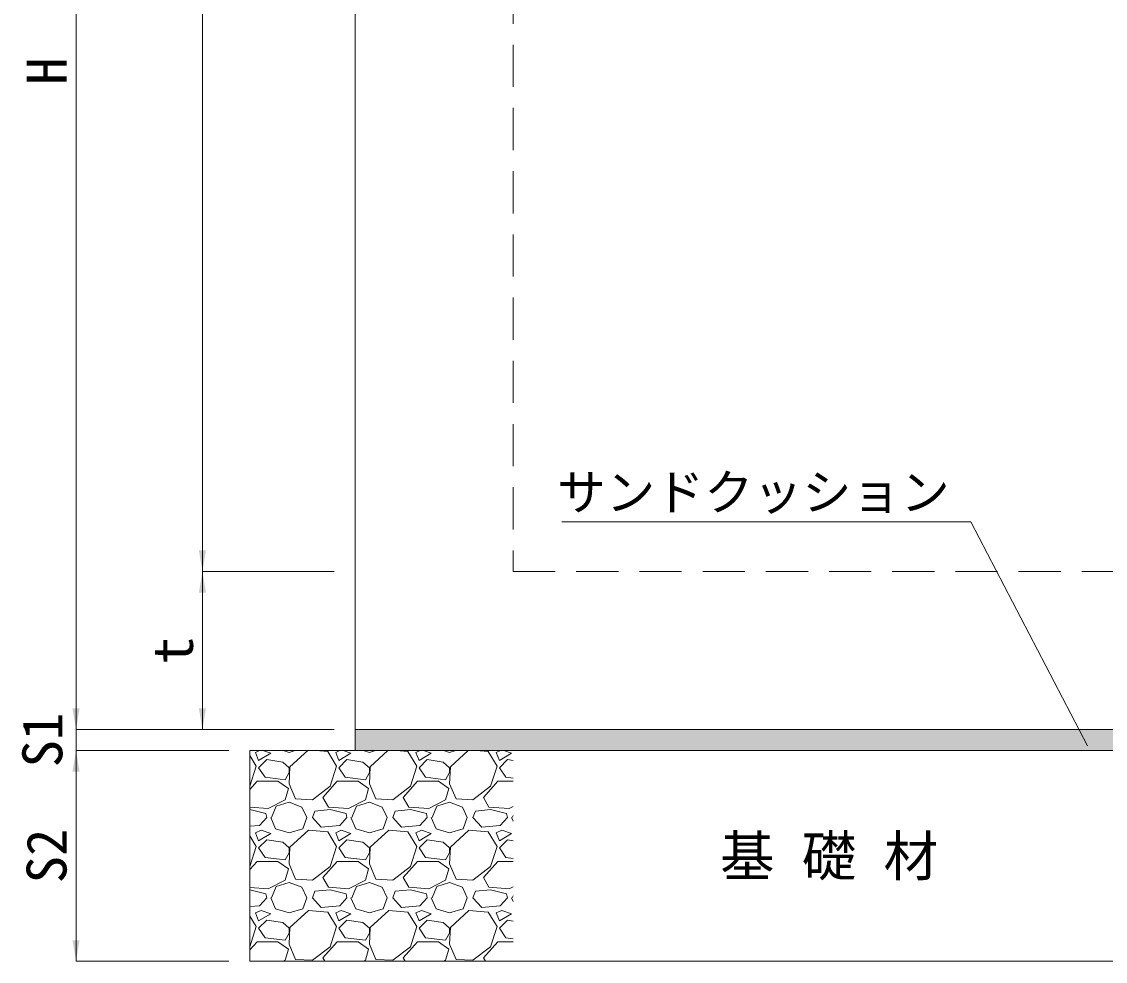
# Model space of a CAD drawing. Units: millimetres at full size; details may follow other scales. Extents: x 77366 to 106166, y -28085 to 6898.
# Drawn here: x 79699 to 80728, y -11059 to -10167 of the extents above; entities that cross this region are included whole.
import ezdxf
from ezdxf.enums import TextEntityAlignment as Align

# ---------------------------------------------------------------- set-up
doc = ezdxf.new("R2010")
doc.units = ezdxf.units.MM
doc.header["$LTSCALE"] = 50
doc.linetypes.add('USER2', pattern=[1.2, 0.8, -0.4])
doc.layers.add('モルタル', color=7, linetype='Continuous')
doc.layers.add('文字', color=7, linetype='Continuous')
for name, color, linetype, lineweight in [('基礎', 7, 'Continuous', 5), ('寸法線', 7, 'Continuous', 13), ('引出線', 4, 'Continuous', 13), ('本体', 2, 'Continuous', 20)]:
    doc.layers.add(name, color=color, linetype=linetype, lineweight=lineweight)
doc.styles.add('ＭＳ ゴシック', font='')
doc.styles.get('ＭＳ ゴシック').set_extended_font_data('MS Gothic')

# ---------------------------------------------------------------- blocks, each defined once
blk = doc.blocks.new('filled_arrow')
at = {"color": 0, "linetype": 'Continuous', "lineweight": -2}
blk.add_solid([(7.5, 1.25), (0, 0), (7.5, -1.25)], dxfattribs=at)

msp = doc.modelspace()

# ---------------------------------------------------------------- hatches: boundary and pattern name
at = {"layer": 'モルタル'}
msp.add_hatch(color=256, dxfattribs=at).paths.add_polyline_path([(80915.8, -10859.22), (80915.8, -10839.22), (80015.8, -10839.22), (80015.8, -10859.22)])

# ---------------------------------------------------------------- linework, layer by layer
at = {"layer": '基礎', "color": 3, "lineweight": 20}
for p, q in [((79915.8, -10859.22), (81015.8, -10859.22)), ((79915.8, -10859.22), (79915.8, -11059.22)), ((79915.8, -11059.22), (81015.8, -11059.22))]:
    msp.add_line(p, q, dxfattribs=at)
at = {"layer": '基礎'}
for p, q in [((79921.91, -10873.88), (79915.8, -10863.88)), ((79925.11, -10859.22), (79921.15, -10860.92)), ((79921.15, -10860.92), (79924.19, -10868.54)), ((79924.19, -10868.54), (79935.62, -10861.69)), ((79935.62, -10861.69), (79928.24, -10859.22)), ((79947.37, -10859.22), (79953.15, -10860.92)), ((79953.15, -10860.92), (79958.93, -10859.22)), ((79970.8, -10859.22), (79953.91, -10874.64)), ((79989.73, -10860.16), (79978.47, -10859.22)), ((79998.11, -10873.88), (79989.73, -10860.16)), ((80001.31, -10859.22), (79997.35, -10860.92)), ((79997.35, -10860.92), (80000.39, -10868.54)), ((80000.39, -10868.54), (80011.82, -10861.69)), ((80011.82, -10861.69), (80004.44, -10859.22)), ((80023.57, -10859.22), (80029.35, -10860.92)), ((80029.35, -10860.92), (80035.13, -10859.22)), ((80047, -10859.22), (80030.11, -10874.64)), ((80065.93, -10860.16), (80054.67, -10859.22)), ((80074.31, -10873.88), (80065.93, -10860.16)), ((80077.51, -10859.22), (80073.55, -10860.92)), ((80073.55, -10860.92), (80076.59, -10868.54)), ((80076.59, -10868.54), (80088.02, -10861.69)), ((80088.02, -10861.69), (80080.64, -10859.22)), ((80099.77, -10859.22), (80105.55, -10860.92)), ((80105.55, -10860.92), (80111.33, -10859.22)), ((80123.2, -10859.22), (80106.31, -10874.64)), ((80142.13, -10860.16), (80130.87, -10859.22)), ((80150.51, -10873.88), (80142.13, -10860.16)), ((80153.71, -10859.22), (80149.75, -10860.92)), ((80149.75, -10860.92), (80152.79, -10868.54)), ((80152.79, -10868.54), (80164.22, -10861.69)), ((80164.22, -10861.69), (80156.84, -10859.22)), ((79915.81, -10892.93), (79921.91, -10873.88)), ((79931.81, -10867.78), (79924.19, -10875.4)), ((79924.19, -10875.4), (79930.29, -10884.55)), ((79947.05, -10870.07), (79931.81, -10867.78)), ((79953.15, -10875.4), (79947.05, -10870.07)), ((79953.91, -10874.64), (79953.15, -10890.64)), ((79953.15, -10879.97), (79953.15, -10875.4)), ((79992.01, -10892.93), (79998.11, -10873.88)), ((80008.01, -10867.78), (80000.39, -10875.4)), ((80000.39, -10875.4), (80006.49, -10884.55)), ((80023.25, -10870.07), (80008.01, -10867.78)), ((80029.35, -10875.4), (80023.25, -10870.07)), ((80030.11, -10874.64), (80029.35, -10890.64)), ((80029.35, -10879.97), (80029.35, -10875.4)), ((80068.21, -10892.93), (80074.31, -10873.88)), ((80084.21, -10867.78), (80076.59, -10875.4)), ((80076.59, -10875.4), (80082.69, -10884.55)), ((80099.45, -10870.07), (80084.21, -10867.78)), ((80105.55, -10875.4), (80099.45, -10870.07)), ((80106.31, -10874.64), (80105.55, -10890.64)), ((80105.55, -10879.97), (80105.55, -10875.4)), ((80144.41, -10892.93), (80150.51, -10873.88)), ((80160.41, -10867.78), (80152.79, -10875.4)), ((80152.79, -10875.4), (80158.89, -10884.55)), ((80165.8, -10868.59), (80160.41, -10867.78)), ((79930.29, -10884.55), (79949.34, -10886.83)), ((79949.34, -10886.83), (79953.15, -10879.97)), ((80006.49, -10884.55), (80025.54, -10886.83)), ((80025.54, -10886.83), (80029.35, -10879.97)), ((80082.69, -10884.55), (80101.74, -10886.83)), ((80101.74, -10886.83), (80105.55, -10879.97)), ((80158.89, -10884.55), (80165.8, -10885.37)), ((79915.8, -10895.99), (79922.67, -10888.36)), ((79915.8, -10892.94), (79915.81, -10892.93)), ((79922.67, -10888.36), (79942.48, -10888.36)), ((79942.48, -10888.36), (79952.39, -10895.21)), ((79952.39, -10895.21), (79949.34, -10905.88)), ((79953.15, -10890.64), (79959.25, -10905.12)), ((79975.25, -10905.88), (79992.01, -10892.93)), ((79985.15, -10903.6), (79998.87, -10888.36)), ((79998.87, -10888.36), (80018.68, -10888.36)), ((80018.68, -10888.36), (80028.59, -10895.21)), ((80028.59, -10895.21), (80025.54, -10905.88)), ((80029.35, -10890.64), (80035.45, -10905.12)), ((80051.45, -10905.88), (80068.21, -10892.93)), ((80061.35, -10903.6), (80075.07, -10888.36)), ((80075.07, -10888.36), (80094.88, -10888.36)), ((80094.88, -10888.36), (80104.79, -10895.21)), ((80104.79, -10895.21), (80101.74, -10905.88)), ((80105.55, -10890.64), (80111.65, -10905.12)), ((80127.65, -10905.88), (80144.41, -10892.93)), ((80137.55, -10903.6), (80151.27, -10888.36)), ((80151.27, -10888.36), (80165.8, -10888.36)), ((79949.34, -10905.88), (79933.34, -10914.26)), ((79959.25, -10905.12), (79975.25, -10905.88)), ((79990.49, -10912.74), (79985.15, -10903.6)), ((80025.54, -10905.88), (80009.54, -10914.26)), ((80035.45, -10905.12), (80051.45, -10905.88)), ((80066.69, -10912.74), (80061.35, -10903.6)), ((80101.74, -10905.88), (80085.74, -10914.26)), ((80111.65, -10905.12), (80127.65, -10905.88)), ((80142.89, -10912.74), (80137.55, -10903.6)), ((79933.34, -10914.26), (79915.8, -10912.86)), ((79915.81, -10915.03), (79915.8, -10915.03)), ((79931.05, -10918.84), (79915.81, -10915.03)), ((79936.39, -10922.65), (79940.96, -10911.98)), ((79940.96, -10911.98), (79953.15, -10908.17)), ((79953.15, -10908.17), (79965.34, -10912.74)), ((79965.34, -10912.74), (79969.91, -10922.65)), ((79975.25, -10922.65), (79977.53, -10916.55)), ((79992.01, -10915.03), (79977.53, -10916.55)), ((80009.54, -10914.26), (79990.49, -10912.74)), ((80007.25, -10918.84), (79992.01, -10915.03)), ((80012.59, -10922.65), (80017.16, -10911.98)), ((80017.16, -10911.98), (80029.35, -10908.17)), ((80029.35, -10908.17), (80041.54, -10912.74)), ((80041.54, -10912.74), (80046.11, -10922.65)), ((80051.45, -10922.65), (80053.73, -10916.55)), ((80068.21, -10915.03), (80053.73, -10916.55)), ((80085.74, -10914.26), (80066.69, -10912.74)), ((80083.45, -10918.84), (80068.21, -10915.03)), ((80088.79, -10922.65), (80093.36, -10911.98)), ((80093.36, -10911.98), (80105.55, -10908.17)), ((80105.55, -10908.17), (80117.74, -10912.74)), ((80117.74, -10912.74), (80122.31, -10922.65)), ((80127.65, -10922.65), (80129.93, -10916.55)), ((80144.41, -10915.03), (80129.93, -10916.55)), ((80161.94, -10914.26), (80142.89, -10912.74)), ((80159.65, -10918.84), (80144.41, -10915.03)), ((80165.8, -10912.24), (80161.94, -10914.26)), ((79931.81, -10922.65), (79924.96, -10930.27)), ((79931.81, -10922.65), (79931.05, -10918.84)), ((79935.62, -10922.65), (79940.2, -10933.31)), ((79966.1, -10933.31), (79969.91, -10922.65)), ((79983.63, -10931.79), (79975.25, -10922.65)), ((80008.01, -10922.65), (80001.16, -10930.27)), ((80008.01, -10922.65), (80007.25, -10918.84)), ((80011.82, -10922.65), (80016.4, -10933.31)), ((80042.3, -10933.31), (80046.11, -10922.65)), ((80059.83, -10931.79), (80051.45, -10922.65)), ((80084.21, -10922.65), (80077.36, -10930.27)), ((80084.21, -10922.65), (80083.45, -10918.84)), ((80088.02, -10922.65), (80092.6, -10933.31)), ((80118.5, -10933.31), (80122.31, -10922.65)), ((80136.03, -10931.79), (80127.65, -10922.65)), ((80160.41, -10922.65), (80153.56, -10930.27)), ((80160.41, -10922.65), (80159.65, -10918.84)), ((80164.22, -10922.65), (80165.8, -10926.32)), ((80164.99, -10922.65), (80165.8, -10920.75)), ((79924.96, -10930.27), (79915.8, -10931.06)), ((79926.48, -10934.84), (79921.15, -10937.12)), ((79921.15, -10937.12), (79924.19, -10944.74)), ((79935.62, -10937.89), (79926.48, -10934.84)), ((79940.2, -10933.31), (79953.15, -10937.12)), ((79953.15, -10937.12), (79966.1, -10933.31)), ((79971.44, -10934.84), (79953.91, -10950.84)), ((79989.73, -10936.36), (79971.44, -10934.84)), ((80001.16, -10930.27), (79983.63, -10931.79)), ((79998.11, -10950.08), (79989.73, -10936.36)), ((80002.68, -10934.84), (79997.35, -10937.12)), ((79997.35, -10937.12), (80000.39, -10944.74)), ((80011.82, -10937.89), (80002.68, -10934.84)), ((80016.4, -10933.31), (80029.35, -10937.12)), ((80029.35, -10937.12), (80042.3, -10933.31)), ((80047.64, -10934.84), (80030.11, -10950.84)), ((80065.93, -10936.36), (80047.64, -10934.84)), ((80077.36, -10930.27), (80059.83, -10931.79)), ((80074.31, -10950.08), (80065.93, -10936.36)), ((80078.88, -10934.84), (80073.55, -10937.12)), ((80073.55, -10937.12), (80076.59, -10944.74)), ((80088.02, -10937.89), (80078.88, -10934.84)), ((80092.6, -10933.31), (80105.55, -10937.12)), ((80105.55, -10937.12), (80118.5, -10933.31)), ((80123.84, -10934.84), (80106.31, -10950.84)), ((80142.13, -10936.36), (80123.84, -10934.84)), ((80153.56, -10930.27), (80136.03, -10931.79)), ((80150.51, -10950.08), (80142.13, -10936.36)), ((80155.08, -10934.84), (80149.75, -10937.12)), ((80149.75, -10937.12), (80152.79, -10944.74)), ((80164.22, -10937.89), (80155.08, -10934.84)), ((79921.91, -10950.08), (79915.8, -10940.08)), ((79924.19, -10944.74), (79935.62, -10937.89)), ((79931.81, -10943.98), (79924.19, -10951.6)), ((79947.05, -10946.27), (79931.81, -10943.98)), ((79953.15, -10951.6), (79947.05, -10946.27)), ((80000.39, -10944.74), (80011.82, -10937.89)), ((80008.01, -10943.98), (80000.39, -10951.6)), ((80023.25, -10946.27), (80008.01, -10943.98)), ((80029.35, -10951.6), (80023.25, -10946.27)), ((80076.59, -10944.74), (80088.02, -10937.89)), ((80084.21, -10943.98), (80076.59, -10951.6)), ((80099.45, -10946.27), (80084.21, -10943.98)), ((80105.55, -10951.6), (80099.45, -10946.27)), ((80152.79, -10944.74), (80164.22, -10937.89)), ((80160.41, -10943.98), (80152.79, -10951.6)), ((80165.8, -10944.79), (80160.41, -10943.98)), ((79915.81, -10969.13), (79921.91, -10950.08)), ((79924.19, -10951.6), (79930.29, -10960.75)), ((79949.34, -10963.03), (79953.15, -10956.17)), ((79953.91, -10950.84), (79953.15, -10966.84)), ((79953.15, -10956.17), (79953.15, -10951.6)), ((79992.01, -10969.13), (79998.11, -10950.08)), ((80000.39, -10951.6), (80006.49, -10960.75)), ((80025.54, -10963.03), (80029.35, -10956.17)), ((80030.11, -10950.84), (80029.35, -10966.84)), ((80029.35, -10956.17), (80029.35, -10951.6)), ((80068.21, -10969.13), (80074.31, -10950.08)), ((80076.59, -10951.6), (80082.69, -10960.75)), ((80101.74, -10963.03), (80105.55, -10956.17)), ((80106.31, -10950.84), (80105.55, -10966.84)), ((80105.55, -10956.17), (80105.55, -10951.6)), ((80144.41, -10969.13), (80150.51, -10950.08)), ((80152.79, -10951.6), (80158.89, -10960.75)), ((79915.8, -10972.19), (79922.67, -10964.56)), ((79922.67, -10964.56), (79942.48, -10964.56)), ((79930.29, -10960.75), (79949.34, -10963.03)), ((79942.48, -10964.56), (79952.39, -10971.41)), ((79953.15, -10966.84), (79959.25, -10981.32)), ((79985.15, -10979.8), (79998.87, -10964.56)), ((79998.87, -10964.56), (80018.68, -10964.56)), ((80006.49, -10960.75), (80025.54, -10963.03)), ((80018.68, -10964.56), (80028.59, -10971.41)), ((80029.35, -10966.84), (80035.45, -10981.32)), ((80061.35, -10979.8), (80075.07, -10964.56)), ((80075.07, -10964.56), (80094.88, -10964.56)), ((80082.69, -10960.75), (80101.74, -10963.03)), ((80094.88, -10964.56), (80104.79, -10971.41)), ((80105.55, -10966.84), (80111.65, -10981.32)), ((80137.55, -10979.8), (80151.27, -10964.56)), ((80151.27, -10964.56), (80165.8, -10964.56)), ((80158.89, -10960.75), (80165.8, -10961.57)), ((79915.8, -10969.14), (79915.81, -10969.13)), ((79952.39, -10971.41), (79949.34, -10982.08)), ((79975.25, -10982.08), (79992.01, -10969.13)), ((80028.59, -10971.41), (80025.54, -10982.08)), ((80051.45, -10982.08), (80068.21, -10969.13)), ((80104.79, -10971.41), (80101.74, -10982.08)), ((80127.65, -10982.08), (80144.41, -10969.13)), ((79949.34, -10982.08), (79933.34, -10990.46)), ((79936.39, -10998.85), (79940.96, -10988.18)), ((79940.96, -10988.18), (79953.15, -10984.37)), ((79953.15, -10984.37), (79965.34, -10988.94)), ((79959.25, -10981.32), (79975.25, -10982.08)), ((79990.49, -10988.94), (79985.15, -10979.8)), ((80025.54, -10982.08), (80009.54, -10990.46)), ((80012.59, -10998.85), (80017.16, -10988.18)), ((80017.16, -10988.18), (80029.35, -10984.37)), ((80029.35, -10984.37), (80041.54, -10988.94)), ((80035.45, -10981.32), (80051.45, -10982.08)), ((80066.69, -10988.94), (80061.35, -10979.8)), ((80101.74, -10982.08), (80085.74, -10990.46)), ((80088.79, -10998.85), (80093.36, -10988.18)), ((80093.36, -10988.18), (80105.55, -10984.37)), ((80105.55, -10984.37), (80117.74, -10988.94)), ((80111.65, -10981.32), (80127.65, -10982.08)), ((80142.89, -10988.94), (80137.55, -10979.8)), ((80165.8, -10988.44), (80161.94, -10990.46)), ((79933.34, -10990.46), (79915.8, -10989.06)), ((79915.81, -10991.23), (79915.8, -10991.23)), ((79931.05, -10995.04), (79915.81, -10991.23)), ((79931.81, -10998.85), (79924.96, -11006.47)), ((79931.81, -10998.85), (79931.05, -10995.04)), ((79935.62, -10998.85), (79940.2, -11009.51)), ((79965.34, -10988.94), (79969.91, -10998.85)), ((79966.1, -11009.51), (79969.91, -10998.85)), ((79975.25, -10998.85), (79977.53, -10992.75)), ((79983.63, -11007.99), (79975.25, -10998.85)), ((79992.01, -10991.23), (79977.53, -10992.75)), ((80009.54, -10990.46), (79990.49, -10988.94)), ((80007.25, -10995.04), (79992.01, -10991.23)), ((80008.01, -10998.85), (80001.16, -11006.47)), ((80008.01, -10998.85), (80007.25, -10995.04)), ((80011.82, -10998.85), (80016.4, -11009.51)), ((80041.54, -10988.94), (80046.11, -10998.85)), ((80042.3, -11009.51), (80046.11, -10998.85)), ((80051.45, -10998.85), (80053.73, -10992.75)), ((80059.83, -11007.99), (80051.45, -10998.85)), ((80068.21, -10991.23), (80053.73, -10992.75)), ((80085.74, -10990.46), (80066.69, -10988.94)), ((80083.45, -10995.04), (80068.21, -10991.23)), ((80084.21, -10998.85), (80077.36, -11006.47)), ((80084.21, -10998.85), (80083.45, -10995.04)), ((80088.02, -10998.85), (80092.6, -11009.51)), ((80117.74, -10988.94), (80122.31, -10998.85)), ((80118.5, -11009.51), (80122.31, -10998.85)), ((80127.65, -10998.85), (80129.93, -10992.75)), ((80136.03, -11007.99), (80127.65, -10998.85)), ((80144.41, -10991.23), (80129.93, -10992.75)), ((80161.94, -10990.46), (80142.89, -10988.94)), ((80159.65, -10995.04), (80144.41, -10991.23)), ((80160.41, -10998.85), (80153.56, -11006.47)), ((80160.41, -10998.85), (80159.65, -10995.04)), ((80164.22, -10998.85), (80165.8, -11002.52)), ((80164.99, -10998.85), (80165.8, -10996.95)), ((79924.96, -11006.47), (79915.8, -11007.26)), ((80001.16, -11006.47), (79983.63, -11007.99)), ((80077.36, -11006.47), (80059.83, -11007.99)), ((80153.56, -11006.47), (80136.03, -11007.99)), ((79921.91, -11026.28), (79915.8, -11016.28)), ((79926.48, -11011.04), (79921.15, -11013.32)), ((79921.15, -11013.32), (79924.19, -11020.94)), ((79924.19, -11020.94), (79935.62, -11014.09)), ((79935.62, -11014.09), (79926.48, -11011.04)), ((79940.2, -11009.51), (79953.15, -11013.32)), ((79953.15, -11013.32), (79966.1, -11009.51)), ((79971.44, -11011.04), (79953.91, -11027.04)), ((79989.73, -11012.56), (79971.44, -11011.04)), ((79998.11, -11026.28), (79989.73, -11012.56)), ((80002.68, -11011.04), (79997.35, -11013.32)), ((79997.35, -11013.32), (80000.39, -11020.94)), ((80000.39, -11020.94), (80011.82, -11014.09)), ((80011.82, -11014.09), (80002.68, -11011.04)), ((80016.4, -11009.51), (80029.35, -11013.32)), ((80029.35, -11013.32), (80042.3, -11009.51)), ((80047.64, -11011.04), (80030.11, -11027.04)), ((80065.93, -11012.56), (80047.64, -11011.04)), ((80074.31, -11026.28), (80065.93, -11012.56)), ((80078.88, -11011.04), (80073.55, -11013.32)), ((80073.55, -11013.32), (80076.59, -11020.94)), ((80076.59, -11020.94), (80088.02, -11014.09)), ((80088.02, -11014.09), (80078.88, -11011.04)), ((80092.6, -11009.51), (80105.55, -11013.32)), ((80105.55, -11013.32), (80118.5, -11009.51)), ((80123.84, -11011.04), (80106.31, -11027.04)), ((80142.13, -11012.56), (80123.84, -11011.04)), ((80150.51, -11026.28), (80142.13, -11012.56)), ((80155.08, -11011.04), (80149.75, -11013.32)), ((80149.75, -11013.32), (80152.79, -11020.94)), ((80152.79, -11020.94), (80164.22, -11014.09)), ((80164.22, -11014.09), (80155.08, -11011.04)), ((79915.81, -11045.33), (79921.91, -11026.28)), ((79931.81, -11020.18), (79924.19, -11027.8)), ((79924.19, -11027.8), (79930.29, -11036.95)), ((79947.05, -11022.47), (79931.81, -11020.18)), ((79953.15, -11027.8), (79947.05, -11022.47)), ((79953.91, -11027.04), (79953.15, -11043.04)), ((79953.15, -11032.37), (79953.15, -11027.8)), ((79992.01, -11045.33), (79998.11, -11026.28)), ((80008.01, -11020.18), (80000.39, -11027.8)), ((80000.39, -11027.8), (80006.49, -11036.95)), ((80023.25, -11022.47), (80008.01, -11020.18)), ((80029.35, -11027.8), (80023.25, -11022.47)), ((80030.11, -11027.04), (80029.35, -11043.04)), ((80029.35, -11032.37), (80029.35, -11027.8)), ((80068.21, -11045.33), (80074.31, -11026.28)), ((80084.21, -11020.18), (80076.59, -11027.8)), ((80076.59, -11027.8), (80082.69, -11036.95)), ((80099.45, -11022.47), (80084.21, -11020.18)), ((80105.55, -11027.8), (80099.45, -11022.47)), ((80106.31, -11027.04), (80105.55, -11043.04)), ((80105.55, -11032.37), (80105.55, -11027.8)), ((80144.41, -11045.33), (80150.51, -11026.28)), ((80160.41, -11020.18), (80152.79, -11027.8)), ((80152.79, -11027.8), (80158.89, -11036.95)), ((80165.8, -11020.99), (80160.41, -11020.18)), ((79930.29, -11036.95), (79949.34, -11039.23)), ((79949.34, -11039.23), (79953.15, -11032.37)), ((80006.49, -11036.95), (80025.54, -11039.23)), ((80025.54, -11039.23), (80029.35, -11032.37)), ((80082.69, -11036.95), (80101.74, -11039.23)), ((80101.74, -11039.23), (80105.55, -11032.37)), ((80158.89, -11036.95), (80165.8, -11037.77)), ((79915.8, -11048.39), (79922.67, -11040.76)), ((79915.8, -11045.34), (79915.81, -11045.33)), ((79922.67, -11040.76), (79942.48, -11040.76)), ((79942.48, -11040.76), (79952.39, -11047.61)), ((79952.39, -11047.61), (79949.34, -11058.28)), ((79953.15, -11043.04), (79959.25, -11057.52)), ((79975.25, -11058.28), (79992.01, -11045.33)), ((79985.15, -11056), (79998.87, -11040.76)), ((79998.87, -11040.76), (80018.68, -11040.76)), ((80018.68, -11040.76), (80028.59, -11047.61)), ((80028.59, -11047.61), (80025.54, -11058.28)), ((80029.35, -11043.04), (80035.45, -11057.52)), ((80051.45, -11058.28), (80068.21, -11045.33)), ((80061.35, -11056), (80075.07, -11040.76)), ((80075.07, -11040.76), (80094.88, -11040.76)), ((80094.88, -11040.76), (80104.79, -11047.61)), ((80104.79, -11047.61), (80101.74, -11058.28)), ((80105.55, -11043.04), (80111.65, -11057.52)), ((80127.65, -11058.28), (80144.41, -11045.33)), ((80137.55, -11056), (80151.27, -11040.76)), ((80151.27, -11040.76), (80165.8, -11040.76)), ((79949.34, -11058.28), (79947.54, -11059.22)), ((79959.25, -11057.52), (79975.25, -11058.28)), ((79987.04, -11059.22), (79985.15, -11056)), ((80025.54, -11058.28), (80023.74, -11059.22)), ((80035.45, -11057.52), (80051.45, -11058.28)), ((80063.24, -11059.22), (80061.35, -11056)), ((80101.74, -11058.28), (80099.94, -11059.22)), ((80111.65, -11057.52), (80127.65, -11058.28)), ((80139.44, -11059.22), (80137.55, -11056))]:
    msp.add_line(p, q, dxfattribs=at)
at = {"layer": '寸法線'}
for p, q in [((79750.8, -10839.22), (79750.8, -9589.22)), ((79870.8, -9589.22), (79870.8, -10689.22)), ((79995.8, -10689.22), (79870.8, -10689.22)), ((79870.8, -10689.22), (79870.8, -10839.22)), ((79995.8, -10689.22), (79870.8, -10689.22)), ((79750.8, -10799.22), (79750.8, -10899.22)), ((79995.8, -10839.22), (79750.8, -10839.22)), ((79995.8, -10839.22), (79750.8, -10839.22)), ((79995.8, -10839.22), (79870.8, -10839.22)), ((79895.8, -10859.22), (79750.8, -10859.22)), ((79750.8, -10859.22), (79750.8, -11059.22)), ((79895.8, -10859.22), (79750.8, -10859.22)), ((79895.8, -11059.22), (79750.8, -11059.22))]:
    msp.add_line(p, q, dxfattribs=at)
at = {"layer": '引出線'}
msp.add_lwpolyline([(80711.27, -10854.8), (80600.33, -10642.19), (80212.1, -10642.19)], dxfattribs=at)
at = {"layer": '本体', "linetype": 'USER2', "lineweight": 9}
for p, q in [((80165.8, -9589.22), (80165.8, -10689.22)), ((80165.8, -10689.22), (80765.8, -10689.22))]:
    msp.add_line(p, q, dxfattribs=at)
at = {"layer": '本体'}
for p, q in [((80015.8, -9595.22), (80015.8, -10839.22)), ((80015.8, -10839.22), (80915.8, -10839.22)), ((80015.8, -10839.22), (80015.8, -10859.22)), ((80015.8, -10859.22), (80915.8, -10859.22))]:
    msp.add_line(p, q, dxfattribs=at)

# ---------------------------------------------------------------- block references
at = {"layer": '寸法線', "xscale": 2.67, "yscale": 2.67}
for p, rotation in [((79870.8, -10689.22), 90), ((79870.8, -10689.22), 270), ((79750.8, -10839.22), 90), ((79750.8, -10839.22), 90), ((79870.8, -10839.22), 90), ((79750.8, -10859.22), 270), ((79750.8, -10859.22), 270), ((79750.8, -11059.22), 90)]:
    msp.add_blockref('filled_arrow', p, dxfattribs=dict(at, rotation=rotation))
at = {"layer": '引出線', "xscale": 0.133, "yscale": 0.133, "rotation": 117.6}
msp.add_blockref('filled_arrow', (80711.27, -10854.8), dxfattribs=at)

# ---------------------------------------------------------------- texts
at = {"layer": '寸法線', "style": 'ＭＳ ゴシック'}
for s, p in [('H', (79722.8, -10214.22)), ('t', (79842.8, -10764.22)), ('S1', (79718.8, -10849.22)), ('S2', (79722.8, -10959.22))]:
    msp.add_text(s, height=37.98, rotation=90, dxfattribs=at).set_placement(p, align=Align.MIDDLE_CENTER)
at = {"layer": '引出線', "style": 'ＭＳ ゴシック'}
msp.add_text('サンドクッション', height=34.18, dxfattribs=at).set_placement((80580.33, -10596.8), align=Align.TOP_RIGHT)
at = {"layer": '文字', "style": 'ＭＳ ゴシック'}
msp.add_text('基 礎 材', height=37.98, dxfattribs=at).set_placement((80465.8, -10959.22), align=Align.MIDDLE_CENTER)

doc.saveas('drawing.dxf')
